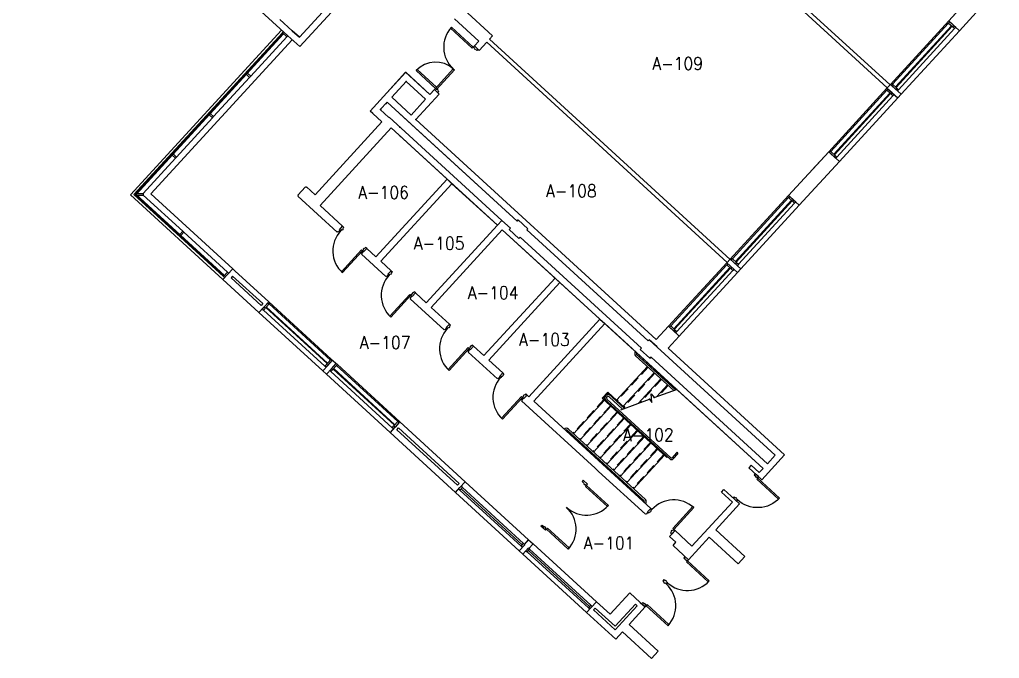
# Model space of a CAD drawing. Header units: inches. Extents: x -2 to 15026, y -1056 to 7065.
# Drawn here: x 0 to 1191, y -1056 to -279 of the extents above; entities that cross this region are included whole.
import ezdxf
from ezdxf.enums import TextEntityAlignment as Align

# ---------------------------------------------------------------- set-up
doc = ezdxf.new("R2010")
doc.units = ezdxf.units.IN
doc.header["$LTSCALE"] = 48
doc.header["$MEASUREMENT"] = 0
doc.linetypes.add('HIDDEN', pattern=[0.375, 0.25, -0.125])
doc.layers.get('0').update_dxf_attribs({"linetype": 'CONTINUOUS'})
for name, color, linetype in [('A-DOOR', 5, 'CONTINUOUS'), ('A-FLOR-STRS', 4, 'CONTINUOUS'), ('A-GLAZ', 1, 'CONTINUOUS'), ('A-GLAZ-DETL', 5, 'CONTINUOUS'), ('A-WALL', 7, 'CONTINUOUS'), ('A-WALL-SILL', 3, 'CONTINUOUS'), ('SP-RMNO', 7, 'CONTINUOUS'), ('SP-ROOM', 7, 'CONTINUOUS'), ('SP-ROOMF', 7, 'CONTINUOUS')]:
    doc.layers.add(name, color=color, linetype=linetype)
doc.styles.add('ROMANS', font='ROMANS', dxfattribs={"width": 0.78})

# ---------------------------------------------------------------- blocks, each defined once
blk = doc.blocks.new('BRKSYM')
at = {"layer": 'A-FLOR-STRS', "color": 3, "linetype": 'Continuous'}
blk.add_lwpolyline([(0, 0), (0.04825, -0.192625), (0.16275, 0.235), (0.247125, 0)], dxfattribs=at)
for p in [(0, 0), (0.247125, 0)]:
    blk.add_point(p, dxfattribs=at)
blk = doc.blocks.new('FMGRM1')
at = {"style": 'ROMANS', "width": 0.9}
for tag, p in [('DATA1', (0, -0.284)), ('DATA2', (0, -0.443)), ('DATA3', (0, -0.602)), ('DATA4', (0, -0.762)), ('DATA5', (0, -0.921))]:
    blk.add_attdef(tag, text='', height=0.117, dxfattribs=at).set_placement(p, align=Align.CENTER)
at = {"layer": 'SP-RMNO', "style": 'ROMANS', "width": 0.9}
blk.add_attdef('RMNUMB', text='', height=0.16, dxfattribs=at).set_placement((0, 0), align=Align.MIDDLE)

msp = doc.modelspace()

# ---------------------------------------------------------------- linework, layer by layer
at = {"layer": 'A-DOOR', "linetype": 'Continuous'}
for p, q in [((523.8, -289.7), (525, -288.5)), ((550.3, -314.1), (523.8, -289.7)), ((525, -288.5), (551.5, -312.8)), ((551.5, -312.8), (550.3, -314.1)), ((551.5, -312.8), (552.9, -311.3)), ((552.9, -314.1), (551.5, -312.8)), ((552.5, -314.5), (552.9, -314.1)), ((553.9, -315.8), (552.5, -314.5)), ((552.9, -311.3), (557.1, -315.2)), ((554.3, -315.4), (553.9, -315.8)), ((555.8, -316.7), (554.3, -315.4)), ((557.1, -315.2), (555.8, -316.7)), ((482, -341.3), (483.2, -340)), ((505.6, -362.9), (482, -341.3)), ((483.2, -340), (506.8, -361.6)), ((505.6, -362.9), (527.2, -339.3)), ((528.5, -340.5), (506.9, -364.1)), ((527.2, -339.3), (528.5, -340.5)), ((505.6, -362.9), (504.2, -364.4)), ((504.2, -364.4), (508.5, -368.3)), ((506.8, -361.6), (505.6, -362.9)), ((506.9, -364.1), (505.6, -362.9)), ((507, -364.2), (505.6, -362.9)), ((507.4, -363.8), (507, -364.2)), ((508.8, -365), (507.4, -363.8)), ((508.4, -365.5), (508.8, -365)), ((509.8, -366.8), (508.4, -365.5)), ((508.5, -368.3), (509.8, -366.8)), ((388.7, -534.9), (392.6, -530.7)), ((390.2, -536.3), (388.7, -534.9)), ((391.5, -534.8), (390.2, -536.3)), ((392, -535.3), (391.5, -534.8)), ((393.3, -533.9), (392, -535.3)), ((392.6, -530.7), (394.1, -532)), ((394.1, -532), (392.8, -533.5)), ((392.8, -533.5), (393.3, -533.9)), ((391.2, -586), (415.5, -559.4)), ((415.5, -559.4), (416.8, -560.6)), ((418.1, -559.2), (416.8, -560.6)), ((418.9, -557.4), (417.6, -558.7)), ((417.6, -558.7), (418.1, -559.2)), ((418.2, -561.9), (422.1, -557.7)), ((419.3, -557.8), (418.9, -557.4)), ((420.6, -556.4), (419.3, -557.8)), ((422.1, -557.7), (420.6, -556.4)), ((416.8, -560.6), (392.4, -587.1)), ((416.8, -560.6), (418.2, -561.9)), ((392.4, -587.1), (391.2, -586)), ((447.7, -589), (451.6, -584.7)), ((449.2, -590.3), (447.7, -589)), ((450.5, -588.9), (449.2, -590.3)), ((451, -589.3), (450.5, -588.9)), ((452.2, -587.9), (451, -589.3)), ((451.6, -584.7), (453.1, -586.1)), ((453.1, -586.1), (451.8, -587.5)), ((451.8, -587.5), (452.2, -587.9)), ((450.1, -640), (474.5, -613.5)), ((475.7, -614.6), (451.4, -641.2)), ((474.5, -613.5), (475.7, -614.6)), ((477.1, -613.2), (475.7, -614.6)), ((475.7, -614.6), (477.2, -616)), ((477.9, -611.4), (476.6, -612.8)), ((476.6, -612.8), (477.1, -613.2)), ((477.2, -616), (481.1, -611.8)), ((478.3, -611.8), (477.9, -611.4)), ((479.6, -610.4), (478.3, -611.8)), ((481.1, -611.8), (479.6, -610.4)), ((451.4, -641.2), (450.1, -640)), ((518.5, -653.8), (522.4, -649.6)), ((520, -655.2), (518.5, -653.8)), ((521.3, -653.7), (520, -655.2)), ((521.8, -654.2), (521.3, -653.7)), ((523, -652.8), (521.8, -654.2)), ((522.4, -649.6), (523.9, -650.9)), ((523.9, -650.9), (522.6, -652.4)), ((522.6, -652.4), (523, -652.8)), ((520.9, -704.9), (545.2, -678.3)), ((545.2, -678.3), (546.5, -679.5)), ((547.8, -678.1), (546.5, -679.5)), ((548.6, -676.3), (547.4, -677.6)), ((547.4, -677.6), (547.8, -678.1)), ((548, -680.8), (551.9, -676.6)), ((549.1, -676.7), (548.6, -676.3)), ((550.4, -675.3), (549.1, -676.7)), ((551.9, -676.6), (550.4, -675.3)), ((546.5, -679.5), (522.2, -706)), ((546.5, -679.5), (548, -680.8)), ((522.2, -706), (520.9, -704.9)), ((583.4, -713.3), (587.3, -709)), ((584.9, -714.6), (583.4, -713.3)), ((586.2, -713.2), (584.9, -714.6)), ((586.6, -713.6), (586.2, -713.2)), ((587.9, -712.2), (586.6, -713.6)), ((587.3, -709), (588.7, -710.4)), ((588.7, -710.4), (587.4, -711.8)), ((587.4, -711.8), (587.9, -712.2)), ((585.8, -764.3), (610.1, -737.8)), ((610.1, -737.8), (611.4, -738.9)), ((612.7, -737.5), (611.4, -738.9)), ((613.5, -735.7), (612.3, -737.1)), ((612.3, -737.1), (612.7, -737.5)), ((612.9, -740.3), (616.8, -736.1)), ((614, -736.1), (613.5, -735.7)), ((615.3, -734.7), (614, -736.1)), ((616.8, -736.1), (615.3, -734.7)), ((611.4, -738.9), (587.1, -765.5)), ((611.4, -738.9), (612.9, -740.3)), ((587.1, -765.5), (585.8, -764.3)), ((894.3, -831.7), (892.9, -833.2)), ((892.9, -833.2), (894.4, -834.5)), ((898.5, -835.6), (894.3, -831.7)), ((685.1, -839.7), (683.8, -841.2)), ((683.8, -841.2), (686.3, -843.5)), ((690.5, -844.6), (685.1, -839.7)), ((686.3, -843.5), (685.9, -843.9)), ((685.9, -843.9), (687.3, -845.2)), ((687.3, -845.2), (687.7, -844.7)), ((687.7, -844.7), (689.1, -846.1)), ((689.1, -846.1), (690.5, -844.6)), ((894.4, -834.5), (894, -834.9)), ((894, -834.9), (895.3, -836.2)), ((895.3, -836.2), (895.8, -835.7)), ((895.8, -835.7), (897.2, -837)), ((896, -838.3), (897.2, -837)), ((922.5, -862.6), (896, -838.3)), ((897.2, -837), (898.5, -835.6)), ((897.2, -837), (923.7, -861.4)), ((689.1, -846.1), (687.9, -847.3)), ((687.9, -847.3), (714.5, -871.7)), ((715.7, -870.4), (689.1, -846.1)), ((867.3, -861.2), (868.6, -859.7)), ((871.5, -865.1), (867.3, -861.2)), ((868.6, -859.7), (870.1, -861)), ((870.1, -861), (870.5, -860.5)), ((870.5, -860.5), (871.9, -861.8)), ((871.9, -861.8), (871.4, -862.3)), ((871.4, -862.3), (872.9, -863.6)), ((872.9, -863.6), (871.5, -865.1)), ((923.7, -861.4), (922.5, -862.6)), ((714.5, -871.7), (715.7, -870.4)), ((767.2, -873.9), (763.3, -878.1)), ((763.3, -878.1), (764.8, -879.5)), ((764.8, -879.5), (766.1, -878)), ((766.1, -878), (766.5, -878.5)), ((766.5, -878.5), (767.8, -877.1)), ((768.6, -875.2), (767.2, -873.9)), ((767.3, -876.7), (768.6, -875.2)), ((767.8, -877.1), (767.3, -876.7)), ((818.2, -871.8), (793.9, -898.4)), ((795.2, -899.6), (819.5, -873)), ((819.5, -873), (818.2, -871.8)), ((633.8, -895.7), (635.1, -894.2)), ((639.1, -900.6), (633.8, -895.7)), ((635.1, -894.2), (637.7, -896.5)), ((637.7, -896.5), (638.1, -896.1)), ((638.1, -896.1), (639.5, -897.3)), ((639.5, -897.3), (639, -897.8)), ((639, -897.8), (640.5, -899.1)), ((640.5, -899.1), (639.1, -900.6)), ((641.7, -897.8), (640.5, -899.1)), ((640.5, -899.1), (667, -923.4)), ((668.2, -922.1), (641.7, -897.8)), ((791.3, -903.8), (792.6, -902.4)), ((792.8, -905.1), (791.3, -903.8)), ((792.1, -901.9), (793.4, -900.6)), ((792.6, -902.4), (792.1, -901.9)), ((796.7, -900.9), (792.8, -905.1)), ((793.4, -900.6), (793.9, -901)), ((793.9, -898.4), (795.2, -899.6)), ((793.9, -901), (795.2, -899.6)), ((795.2, -899.6), (796.7, -900.9)), ((667, -923.4), (668.2, -922.1)), ((808.8, -932.4), (807.5, -933.9)), ((807.5, -933.9), (808.9, -935.2)), ((808.9, -935.2), (808.5, -935.7)), ((808.5, -935.7), (809.9, -936.9)), ((813.1, -936.3), (808.8, -932.4)), ((809.9, -936.9), (810.3, -936.5)), ((810.3, -936.5), (811.7, -937.8)), ((811.7, -937.8), (810.5, -939.1)), ((810.5, -939.1), (837.1, -963.4)), ((811.7, -937.8), (813.1, -936.3)), ((838.3, -962.1), (811.7, -937.8)), ((783.2, -960.4), (781.8, -961.9)), ((781.8, -961.9), (783.2, -963.2)), ((783.2, -963.2), (782.8, -963.7)), ((782.8, -963.7), (784.2, -964.9)), ((783.2, -960.4), (784.6, -961.7)), ((784.2, -964.9), (784.6, -964.5)), ((784.6, -961.7), (785, -961.3)), ((784.6, -964.5), (786, -965.8)), ((785, -961.3), (786.4, -962.5)), ((786.4, -962.5), (786, -963)), ((786, -963), (787.4, -964.3)), ((786, -965.8), (787.4, -964.3)), ((837.1, -963.4), (838.3, -962.1)), ((756.1, -989.9), (757.5, -988.4)), ((757.5, -988.4), (758.9, -989.7)), ((760.4, -993.8), (756.1, -989.9)), ((758.9, -989.7), (759.3, -989.3)), ((759.3, -989.3), (760.7, -990.5)), ((760.7, -990.5), (760.3, -991)), ((760.3, -991), (761.7, -992.3)), ((761.7, -992.3), (760.4, -993.8)), ((762.9, -991), (761.7, -992.3)), ((761.7, -992.3), (788.3, -1016.6)), ((789.4, -1015.3), (762.9, -991)), ((788.3, -1016.6), (789.4, -1015.3))]:
    msp.add_line(p, q, dxfattribs=at)
for centre, radius, start, end in [((551.5, -312.8), 36, 137.5, 227.5), ((505.6, -362.9), 32, 47.5, 137.5), ((689.1, -846.1), 36, 227.5, 317.5), ((640.5, -899.1), 36, 317.5, 47.5), ((811.7, -937.8), 36, 227.5, 317.5), ((761.7, -992.3), 36, 317.5, 47.5)]:
    msp.add_arc(centre, radius, start, end, dxfattribs=at)
for centre, start_param, end_param in [((416.8, -560.6), 0.043633, 1.61443), ((475.7, -614.6), 0.043633, 1.61443), ((546.5, -679.5), 0.043633, 1.61443), ((611.4, -738.9), 0.043633, 1.61443), ((795.2, -899.6), -1.527163, 0.043633)]:
    msp.add_ellipse(centre, major_axis=(-25.5, 25.5), ratio=1, start_param=start_param, end_param=end_param, dxfattribs=at)
at = {"layer": 'A-DOOR', "linetype": 'Continuous', "extrusion": (0, 0, -1)}
msp.add_ellipse((897.2, -837), major_axis=(-25.5, 25.5), ratio=1, start_param=3.097959, end_param=4.668756, dxfattribs=at)
at = {"layer": 'A-DOOR', "linetype": 'Continuous'}
msp.add_point((787, -964), dxfattribs=at)
at = {"layer": 'A-FLOR-STRS', "linetype": 'Continuous'}
for p, q in [((795.1, -730.6), (748.8, -688.2)), ((797.2, -729.8), (750.1, -686.7)), ((763.2, -701.4), (725.7, -742.3)), ((765.5, -698.8), (764.5, -699.9)), ((771.3, -708.8), (733.8, -749.7)), ((773.6, -706.2), (772.6, -707.3)), ((781.8, -713.6), (780.7, -714.7)), ((779.4, -716.2), (751.9, -746.3)), ((787.5, -723.6), (774.2, -738.2)), ((789.9, -721.1), (788.9, -722.2)), ((708.2, -739.9), (715, -732.5)), ((709.6, -739.8), (715.1, -733.9)), ((736.2, -751.9), (715, -732.5)), ((735.2, -752.3), (715.1, -733.9)), ((733, -753.1), (716.6, -738.1)), ((771.4, -739.2), (799.8, -728.9)), ((710.8, -742.2), (673.3, -783.1)), ((718.9, -749.6), (681.4, -790.6)), ((708.2, -739.9), (786.8, -811.8)), ((709.6, -739.8), (790.4, -813.8)), ((713.9, -741), (791.7, -812.3)), ((730.9, -753.9), (765.8, -741.2)), ((727, -757.1), (689.5, -798)), ((735.1, -764.5), (697.6, -805.4)), ((743.3, -771.9), (705.8, -812.9)), ((665.7, -778.9), (759.3, -864.7)), ((667.1, -777.4), (760.7, -863.2)), ((672, -784.6), (671, -785.7)), ((751.4, -779.4), (713.9, -820.3)), ((680.1, -792), (679.1, -793.1)), ((759.5, -786.8), (722, -827.7)), ((767.6, -794.2), (730.1, -835.2)), ((688.2, -799.5), (687.2, -800.6)), ((696.3, -806.9), (695.3, -808)), ((775.7, -801.7), (738.2, -842.6)), ((783.8, -809.1), (746.3, -850)), ((798.5, -806.3), (793.1, -812.2)), ((800, -807.7), (794.6, -813.6)), ((704.4, -814.3), (703.4, -815.4)), ((712.5, -821.8), (711.5, -822.9)), ((787.4, -811.1), (786.8, -811.8)), ((720.6, -829.2), (719.6, -830.3)), ((728.7, -836.6), (727.7, -837.7)), ((736.8, -844.1), (735.8, -845.2)), ((745, -851.5), (743.9, -852.6))]:
    msp.add_line(p, q, dxfattribs=at)
at = {"layer": 'A-FLOR-STRS', "linetype": 'HIDDEN'}
for p, q in [((763.9, -702), (726.4, -742.9)), ((766.3, -699.5), (765.3, -700.6)), ((772, -709.5), (734.5, -750.4)), ((774.4, -706.9), (773.4, -708)), ((782.5, -714.3), (781.5, -715.4)), ((780.1, -716.9), (753.9, -745.5)), ((788.2, -724.3), (776.2, -737.4)), ((790.6, -721.7), (789.6, -722.9)), ((710.1, -741.5), (672.6, -782.5)), ((718.2, -749), (680.7, -789.9)), ((726.3, -756.4), (688.8, -797.3)), ((734.4, -763.8), (696.9, -804.8)), ((742.5, -771.3), (705, -812.2)), ((671.2, -783.9), (670.2, -785)), ((750.6, -778.7), (713.1, -819.6)), ((679.3, -791.4), (678.3, -792.5)), ((758.7, -786.1), (721.2, -827)), ((766.8, -793.6), (729.4, -834.5)), ((687.4, -798.8), (686.4, -799.9)), ((695.6, -806.2), (694.5, -807.3)), ((775, -801), (737.5, -841.9)), ((783.1, -808.4), (745.6, -849.3)), ((703.7, -813.7), (702.7, -814.8)), ((711.8, -821.1), (710.8, -822.2)), ((719.9, -828.5), (718.9, -829.6)), ((728, -836), (727, -837.1)), ((736.1, -843.4), (735.1, -844.5)), ((744.2, -850.8), (743.2, -851.9))]:
    msp.add_line(p, q, dxfattribs=at)
at = {"layer": 'A-FLOR-STRS', "linetype": 'Continuous'}
for centre, radius, start, end in [((751.2, -685.6), 3.5, 137.5, 227.5015), ((751.2, -685.6), 1.5, 137.5, 227.5023), ((715.3, -739.5), 4, 47.5, 227.5), ((715.3, -739.5), 2, 47.5, 227.5), ((664.7, -780), 3.5, 47.4991, 137.5), ((664.7, -780), 1.5, 47.498, 137.5), ((799.3, -807), 1, 317.5, 137.5022), ((792.4, -811.6), 3, 227.5028, 317.5012), ((792.4, -811.6), 1, 227.5, 317.5), ((758.3, -865.8), 1.5, 317.5, 47.5), ((758.3, -865.8), 3.5, 317.5, 47.5009)]:
    msp.add_arc(centre, radius, start, end, dxfattribs=at)
at = {"layer": 'A-GLAZ', "linetype": 'Continuous'}
for p, q in [((1061, -357.8), (1129.2, -283.4)), ((319.4, -295.4), (139, -492.2)), ((320.1, -296), (140.4, -492.1)), ((320.8, -296.7), (141.8, -492.1)), ((1132.9, -286.7), (1064.7, -361.2)), ((1133.7, -287.4), (1065.4, -361.9)), ((1068.4, -364.6), (1136.6, -290.1)), ((324.7, -300.3), (281, -348)), ((279.6, -349.5), (235.9, -397.2)), ((986, -439.7), (1054.3, -365.2)), ((1057.9, -368.6), (989.7, -443)), ((1058.7, -369.2), (990.4, -443.7)), ((993.4, -446.4), (1061.6, -371.9)), ((234.5, -398.7), (190.8, -446.4)), ((189.4, -447.9), (150.2, -490.7)), ((247.7, -591.9), (139, -492.2)), ((248.4, -591.1), (140.4, -492.1)), ((249.1, -590.4), (141.8, -492.1)), ((198.3, -536.7), (150.3, -492.7)), ((866.4, -570.2), (934.7, -495.7)), ((938.4, -499.1), (870.1, -573.5)), ((939.1, -499.7), (870.9, -574.2)), ((873.8, -576.9), (942.1, -502.4)), ((252.6, -586.5), (199.7, -538)), ((791.5, -652), (859.7, -577.5)), ((863.4, -580.9), (795.1, -655.4)), ((864.1, -581.6), (795.9, -656)), ((798.8, -658.7), (867.1, -584.3)), ((373.8, -697.8), (299.3, -629.6)), ((374.4, -697.1), (300, -628.9)), ((377.8, -693.4), (303.3, -625.2)), ((371.1, -700.8), (296.6, -632.6)), ((459.7, -768.4), (385.2, -700.2)), ((452.9, -775.8), (378.4, -707.5)), ((455.6, -772.8), (381.1, -704.6)), ((456.3, -772.1), (381.8, -703.9)), ((609.6, -920), (535.1, -851.8)), ((536.6, -850.1), (611.1, -918.4)), ((612.6, -916.7), (538.2, -848.5)), ((617, -926.8), (691.4, -995)), ((618.5, -925.1), (692.9, -993.4)), ((620, -923.5), (694.5, -991.7))]:
    msp.add_line(p, q, dxfattribs=at)
at = {"layer": 'A-GLAZ-DETL', "linetype": 'Continuous'}
for p, q in [((1130.6, -281.9), (1129.2, -283.4)), ((1129.2, -283.4), (1134.4, -288.1)), ((1135.8, -286.6), (1130.6, -281.9)), ((319.4, -295.4), (320.7, -293.9)), ((324.7, -300.3), (319.4, -295.4)), ((1134.4, -288.1), (1135.8, -286.6)), ((1134.4, -288.1), (1135.8, -286.6)), ((1136.6, -290.1), (1134.4, -288.1)), ((1135.8, -286.6), (1138, -288.6)), ((1138, -288.6), (1136.6, -290.1)), ((324.7, -300.3), (326.1, -298.8)), ((275.7, -344.5), (276.4, -345.2)), ((277.1, -344.4), (281, -348)), ((275.7, -345.9), (279.6, -349.5)), ((279.6, -349.5), (281, -348)), ((1055.6, -363.7), (1054.3, -365.2)), ((1054.3, -365.2), (1059.4, -369.9)), ((1060.8, -368.4), (1055.6, -363.7)), ((1059.4, -369.9), (1060.8, -368.4)), ((1059.4, -369.9), (1060.8, -368.4)), ((1061, -357.8), (1059.7, -359.3)), ((1059.7, -359.3), (1064.8, -364)), ((1060.8, -368.4), (1063, -370.5)), ((1066.2, -362.5), (1061, -357.8)), ((1064.8, -364), (1066.2, -362.5)), ((1064.8, -364), (1066.2, -362.5)), ((1067, -366), (1064.8, -364)), ((1066.2, -362.5), (1068.4, -364.6)), ((1068.4, -364.6), (1067, -366)), ((1061.6, -371.9), (1059.4, -369.9)), ((1063, -370.5), (1061.6, -371.9)), ((230.6, -393.7), (231.3, -394.4)), ((230.6, -395.1), (234.5, -398.7)), ((232, -393.7), (235.9, -397.2)), ((234.5, -398.7), (235.9, -397.2)), ((986, -439.7), (984.7, -441.1)), ((991.2, -444.4), (986, -439.7)), ((185.5, -442.9), (186.2, -443.6)), ((185.6, -444.3), (189.4, -447.9)), ((186.9, -442.9), (190.8, -446.4)), ((189.4, -447.9), (190.8, -446.4)), ((992, -447.9), (984.7, -441.1)), ((984.7, -441.1), (988.4, -444.5)), ((989.8, -445.9), (991.2, -444.4)), ((989.8, -445.9), (991.2, -444.4)), ((991.2, -444.4), (993.4, -446.4)), ((993.4, -446.4), (992, -447.9)), ((141.8, -492.1), (140.4, -492.1)), ((142.8, -491), (150.2, -490.7)), ((142.9, -493), (150.3, -492.7)), ((150.2, -490.7), (150.3, -492.7)), ((936, -494.2), (934.7, -495.7)), ((936, -494.2), (934.7, -495.7)), ((934.7, -495.7), (939.8, -500.4)), ((934.7, -495.7), (939.8, -500.4)), ((941.2, -498.9), (936, -494.2)), ((941.2, -498.9), (936, -494.2)), ((939.8, -500.4), (941.2, -498.9)), ((939.8, -500.4), (941.2, -498.9)), ((939.8, -500.4), (941.2, -498.9)), ((939.8, -500.4), (941.2, -498.9)), ((941.2, -498.9), (943.4, -501)), ((941.2, -498.9), (943.4, -501)), ((942.1, -502.4), (939.8, -500.4)), ((942.1, -502.4), (939.8, -500.4)), ((943.4, -501), (942.1, -502.4)), ((943.4, -501), (942.1, -502.4)), ((194.7, -540.6), (198.3, -536.7)), ((194.8, -542), (195.4, -541.2)), ((196.2, -541.9), (199.7, -538)), ((198.3, -536.7), (199.7, -538)), ((866.4, -570.2), (865.1, -571.6)), ((871.6, -574.9), (866.4, -570.2)), ((861, -576.1), (859.7, -577.5)), ((859.7, -577.5), (864.8, -582.3)), ((864.8, -582.3), (866.2, -580.8)), ((864.8, -582.3), (866.2, -580.8)), ((867.1, -584.3), (864.8, -582.3)), ((868.4, -582.8), (867.1, -584.3)), ((870.3, -576.4), (871.6, -574.9)), ((870.3, -576.4), (871.6, -574.9)), ((871.6, -574.9), (873.8, -576.9)), ((873.8, -576.9), (872.5, -578.4)), ((247.7, -591.9), (252.6, -586.5)), ((247.7, -591.9), (249.2, -593.2)), ((252.6, -586.5), (254, -587.9)), ((295.1, -631.2), (301.9, -623.8)), ((296.6, -632.6), (295.1, -631.2)), ((303.3, -625.2), (296.6, -632.6)), ((297.1, -629), (298.6, -630.3)), ((301.9, -623.8), (303.3, -625.2)), ((791.5, -652), (790.1, -653.5)), ((790.1, -653.5), (795.3, -658.2)), ((796.6, -656.7), (791.5, -652)), ((795.3, -658.2), (796.6, -656.7)), ((795.3, -658.2), (796.6, -656.7)), ((797.5, -660.2), (795.3, -658.2)), ((796.6, -656.7), (798.8, -658.7)), ((798.8, -658.7), (797.5, -660.2)), ((371.1, -700.8), (378.9, -692.2)), ((372.5, -702.1), (371.1, -700.8)), ((373.1, -698.6), (374.5, -699.9)), ((386.3, -699), (378.4, -707.5)), ((378.4, -707.5), (376.9, -706.2)), ((379, -704), (380.4, -705.3)), ((454.9, -773.6), (456.4, -774.9)), ((454.4, -777.1), (452.9, -775.8)), ((535.1, -851.8), (533.6, -850.5)), ((535.1, -851.8), (538.2, -848.5)), ((538.2, -848.5), (536.7, -847.1)), ((609.6, -920), (612.6, -916.7)), ((612.6, -916.7), (614.1, -918.1)), ((609.6, -920), (611, -921.5)), ((615.5, -925.5), (617, -926.8)), ((617, -926.8), (620, -923.5)), ((618.5, -922.1), (620, -923.5)), ((694.5, -991.7), (691.4, -995)), ((691.4, -995), (692.9, -996.4)), ((694.5, -991.7), (695.9, -993.1))]:
    msp.add_line(p, q, dxfattribs=at)
for points in [[(452.9, -775.8), (454.9, -773.6), (459.6, -768.4)], [(459.6, -768.4), (461.1, -769.7), (456.4, -774.9), (454.4, -777.1)]]:
    msp.add_lwpolyline(points, dxfattribs=at)
at = {"layer": 'A-WALL', "linetype": 'Continuous'}
for p, q in [((326.1, -298.8), (0, 0)), ((762.5, -94.5), (1054.7, -362.2)), ((765.9, -90.8), (1058.1, -358.6)), ((1129.4, -280.8), (1178, -227.7)), ((1142.4, -292.7), (1191, -239.6)), ((1129.4, -280.8), (1150.3, -257.9)), ((340.1, -300.8), (372.6, -265.4)), ((340.1, -300.8), (372.6, -265.4)), ((340.6, -312.1), (383.9, -264.9)), ((383.9, -264.9), (340.6, -312.1)), ((575, -299.1), (539.6, -266.6)), ((575, -299.1), (539.6, -266.6)), ((331.5, -292.9), (316.5, -279.2)), ((558.3, -305.4), (528.8, -278.4)), ((528.8, -278.4), (558.3, -305.4)), ((1129.4, -280.8), (1134.3, -285.3)), ((1130.6, -281.9), (1142.4, -292.7)), ((340.1, -300.8), (331.5, -292.9)), ((331.5, -292.9), (340.1, -300.8)), ((340.6, -312.1), (326.1, -298.8)), ((340.6, -312.1), (326.1, -298.8)), ((552.9, -311.3), (558.3, -305.4)), ((558.3, -305.4), (552.9, -311.3)), ((567.9, -306.8), (558.8, -316.8)), ((558.8, -316.8), (567.9, -306.8)), ((567.9, -306.8), (860.2, -574.6)), ((575, -299.1), (571.3, -303.1)), ((571.3, -303.1), (575, -299.1)), ((571.3, -303.1), (863.6, -570.9)), ((558.8, -316.8), (552.9, -311.3)), ((552.9, -311.3), (558.8, -316.8)), ((469.3, -343.2), (446.4, -368.4)), ((469.4, -343.3), (446.4, -368.4)), ((446.4, -368.4), (469.4, -343.3)), ((498.8, -370.3), (469.3, -343.2)), ((469.4, -343.3), (498.8, -370.3)), ((469.4, -343.3), (498.8, -370.3)), ((452.3, -373.8), (469.9, -354.5)), ((469.9, -354.5), (452.3, -373.8)), ((452.3, -373.8), (469.9, -354.5)), ((469.9, -354.5), (493.5, -376.2)), ((493.5, -376.2), (469.9, -354.5)), ((469.9, -354.5), (493.5, -376.2)), ((426.1, -390.5), (446.4, -368.4)), ((426.1, -390.5), (446.4, -368.4)), ((426.1, -390.5), (446.4, -368.4)), ((498.8, -370.3), (504.2, -364.4)), ((504.3, -364.4), (510.2, -369.8)), ((504.3, -364.4), (510.2, -369.8)), ((1054.4, -362.6), (1058.5, -358.2)), ((1054.4, -362.6), (1067.4, -374.5)), ((1071.5, -370.1), (1058.5, -358.2)), ((438.5, -388.8), (446.9, -379.7)), ((446.9, -379.7), (438.5, -388.8)), ((446.9, -379.7), (438.5, -388.8)), ((604.7, -524.3), (446.9, -379.7)), ((476.4, -406.7), (446.9, -379.7)), ((476.4, -406.7), (446.9, -379.7)), ((476, -395.5), (452.3, -373.8)), ((452.3, -373.8), (475.9, -395.4)), ((452.3, -373.8), (476, -395.5)), ((475.9, -395.4), (493.5, -376.2)), ((481.7, -400.9), (510.2, -369.8)), ((510.2, -369.8), (481.7, -400.9)), ((1067.4, -374.5), (1071.5, -370.1)), ((429.4, -393.4), (426.1, -390.5)), ((429.4, -393.4), (426.1, -390.5)), ((429.4, -393.4), (426.1, -390.5)), ((438.5, -388.8), (448.9, -398.3)), ((438.5, -388.8), (448.9, -398.3)), ((438.5, -388.8), (448.9, -398.3)), ((440.4, -403.6), (359.1, -492.3)), ((440.4, -403.6), (429.4, -393.4)), ((448.9, -398.3), (449.1, -398)), ((448.9, -398.3), (448.9, -398.3)), ((448.9, -398.3), (448.9, -398.3)), ((586.3, -523.6), (449.1, -398)), ((449.1, -398), (586.3, -523.6)), ((481.7, -400.9), (774, -668.6)), ((451.6, -411.1), (365.2, -505.5)), ((519.7, -473.5), (451.6, -411.1)), ((580.9, -529.5), (451.6, -411.1)), ((604.7, -524.3), (476.4, -406.7)), ((934.8, -493.1), (983.5, -440)), ((962.5, -462.9), (983.5, -440)), ((983.5, -440), (988.4, -444.5)), ((947.8, -505), (996.5, -451.9)), ((996.5, -451.9), (988.4, -444.5)), ((519.7, -473.5), (433.2, -567.8)), ((519.7, -473.5), (433.2, -567.8)), ((525.6, -478.9), (519.7, -473.5)), ((347.5, -482.7), (338.3, -492.9)), ((348.1, -483.3), (347.5, -482.7)), ((348.6, -482.7), (348.1, -483.3)), ((359.1, -492.3), (348.6, -482.7)), ((525.6, -478.9), (439.1, -573.2)), ((439.1, -573.2), (525.6, -478.9)), ((580.9, -529.5), (525.6, -478.9)), ((338.8, -493.4), (338.3, -492.9)), ((338.8, -493.4), (338.3, -493.9)), ((386.1, -537.8), (338.3, -493.9)), ((934.8, -493.1), (939.7, -497.6)), ((939.7, -497.6), (947.8, -505)), ((365.2, -505.5), (392.6, -530.7)), ((586.3, -523.6), (580.9, -529.5)), ((596.6, -533.1), (586.3, -523.6)), ((586.3, -523.6), (596.6, -533.1)), ((604.7, -524.3), (606, -522.8)), ((606, -522.8), (604.7, -524.3)), ((617.8, -533.6), (606, -522.8)), ((617.8, -533.6), (606, -522.8)), ((389.3, -535.4), (387.2, -537.7)), ((392.6, -530.7), (392.6, -530.7)), ((392.6, -530.7), (392.6, -530.7)), ((494.4, -623.9), (580.9, -529.5)), ((586.7, -534.9), (500.3, -629.3)), ((586.7, -534.9), (500.3, -629.3)), ((650.9, -593.7), (586.7, -534.9)), ((903.8, -825.4), (586.7, -534.9)), ((596.6, -533.1), (595.2, -534.6)), ((596.6, -533.1), (595.2, -534.6)), ((607, -545.4), (595.2, -534.6)), ((595.2, -534.6), (607, -545.4)), ((616.5, -535.1), (617.8, -533.6)), ((616.5, -535.1), (617.8, -533.6)), ((763.9, -670.2), (616.5, -535.1)), ((763.9, -670.2), (616.5, -535.1)), ((386.6, -537.2), (386.1, -537.8)), ((387.2, -537.7), (386.6, -537.2)), ((608.4, -543.9), (607, -545.4)), ((607, -545.4), (608.4, -543.9)), ((755.8, -679), (608.4, -543.9)), ((608.4, -543.9), (755.8, -679)), ((433.2, -567.8), (422.1, -557.7)), ((433.2, -567.8), (422.1, -557.7)), ((422.1, -557.7), (422.1, -557.7)), ((417.7, -561.4), (415.6, -563.7)), ((416.1, -564.2), (415.6, -563.7)), ((416.1, -564.2), (415.6, -564.8)), ((445.1, -591.8), (415.6, -564.8)), ((859.8, -575), (863.9, -570.5)), ((863.9, -570.5), (876.9, -582.4)), ((259.1, -582.4), (252.6, -589.5)), ((261.7, -584.8), (259.1, -582.4)), ((451.6, -584.7), (439.1, -573.2)), ((451.6, -584.7), (439.1, -573.2)), ((872.8, -586.9), (859.8, -575)), ((876.9, -582.4), (872.8, -586.9)), ((247.2, -595.4), (252.6, -589.5)), ((291, -635.6), (247.2, -595.4)), ((259, -591.4), (257, -593.6)), ((293.5, -627), (257, -593.6)), ((295.5, -624.8), (259, -591.4)), ((303, -622.6), (261.7, -584.8)), ((445.6, -591.3), (445.1, -591.8)), ((446.2, -591.8), (445.6, -591.3)), ((448.3, -589.5), (446.2, -591.8)), ((452.8, -585.8), (452.8, -585.8)), ((650.9, -593.7), (564.4, -688.1)), ((650.9, -593.7), (564.4, -688.1)), ((656.8, -599.1), (650.9, -593.7)), ((656.8, -599.1), (570.3, -693.5)), ((570.3, -693.5), (656.8, -599.1)), ((705.5, -643.7), (656.8, -599.1)), ((476.7, -615.5), (474.6, -617.8)), ((475.1, -618.3), (474.6, -617.8)), ((475.1, -618.3), (474.6, -618.8)), ((515.9, -656.7), (474.6, -618.8)), ((479.9, -610.7), (479.9, -610.7)), ((494.4, -623.9), (481.1, -611.8)), ((481.1, -611.8), (494.4, -623.9)), ((291, -635.6), (296.5, -629.7)), ((295.5, -624.8), (293.5, -627)), ((298.5, -627.5), (303, -622.6)), ((522.4, -649.6), (500.3, -629.3)), ((500.3, -629.3), (522.4, -649.6)), ((519.1, -654.3), (516.9, -656.6)), ((705.5, -643.7), (619, -738.1)), ((619, -738.1), (705.5, -643.7)), ((711.3, -649.1), (624.9, -743.5)), ((711.3, -649.1), (624.9, -743.5)), ((705.5, -643.7), (711.3, -649.1)), ((903.8, -825.4), (711.3, -649.1)), ((788.9, -652.3), (774, -668.6)), ((788.9, -652.3), (793.8, -656.8)), ((516.4, -656.1), (515.9, -656.7)), ((516.9, -656.6), (516.4, -656.1)), ((788.4, -679), (801.9, -664.3)), ((801.9, -664.3), (796, -658.9)), ((564.4, -688.1), (551.9, -676.6)), ((564.4, -688.1), (551.9, -676.6)), ((551.9, -676.6), (551.9, -676.6)), ((763.9, -670.2), (765.3, -668.7)), ((765.3, -668.7), (763.9, -670.2)), ((918.6, -809.2), (765.3, -668.7)), ((774.9, -677.5), (765.3, -668.7)), ((774.9, -677.5), (765.3, -668.7)), ((547.4, -680.3), (545.3, -682.6)), ((545.9, -683.2), (545.3, -682.6)), ((545.9, -683.2), (545.4, -683.7)), ((580.8, -716.1), (545.4, -683.7)), ((755.8, -679), (754.5, -680.5)), ((755.8, -679), (754.5, -680.5)), ((766.3, -691.3), (754.5, -680.5)), ((754.5, -680.5), (766.3, -691.3)), ((767.6, -689.8), (766.3, -691.3)), ((766.3, -691.3), (767.6, -689.8)), ((909.2, -819.5), (767.6, -689.8)), ((767.6, -689.8), (909.2, -819.5)), ((929.9, -808.7), (788.4, -679)), ((368.5, -706.6), (374.5, -699.9)), ((374.5, -699.9), (380.4, -693.6)), ((378.9, -692.2), (386.3, -699)), ((379, -704), (384.8, -697.6)), ((570.3, -693.5), (587.3, -709)), ((587.3, -709), (570.3, -693.5)), ((766.3, -691.3), (766.3, -691.3)), ((368.5, -706.6), (372.9, -710.6)), ((372.9, -710.6), (379, -704)), ((583.9, -713.8), (581.8, -716.1)), ((588.5, -710.1), (588.5, -710.1)), ((581.3, -715.6), (580.8, -716.1)), ((581.8, -716.1), (581.3, -715.6)), ((615.6, -735), (615.6, -735)), ((619, -738.1), (616.8, -736.1)), ((616.8, -736.1), (619, -738.1)), ((612.3, -739.8), (610.2, -742.1)), ((610.2, -742.1), (610.8, -742.6)), ((610.8, -742.6), (610.3, -743.2)), ((610.3, -743.2), (699.6, -825)), ((624.9, -743.5), (767.2, -873.9)), ((624.9, -743.5), (767.2, -873.9)), ((457.7, -773.4), (462.2, -768.6)), ((541.8, -841.5), (462.2, -768.6)), ((455.7, -775.6), (450.3, -781.5)), ((529.9, -854.5), (450.3, -781.5)), ((458.7, -778.4), (460.7, -776.1)), ((532.2, -845.7), (458.7, -778.4)), ((534.2, -843.5), (460.7, -776.1)), ((902.2, -839), (929.9, -808.7)), ((909.2, -819.5), (918.6, -809.2)), ((889.3, -821.3), (886.4, -824.4)), ((899.2, -830.4), (889.3, -821.3)), ((909.2, -819.5), (909.2, -819.5)), ((909.2, -819.5), (909.2, -819.5)), ((699.6, -825), (703.8, -828.9)), ((703.8, -828.9), (760.7, -881)), ((896.3, -833.6), (886.4, -824.4)), ((902.2, -839), (896.3, -833.6)), ((899.2, -830.4), (903.8, -825.4)), ((899.2, -830.4), (903.8, -825.4)), ((532.2, -845.7), (534.2, -843.5)), ((535.3, -848.6), (541.8, -841.5)), ((529.9, -854.5), (535.3, -848.6)), ((853.4, -854.2), (856.2, -851.1)), ((853.4, -854.2), (866.5, -866.2)), ((856.2, -851.1), (869.3, -863)), ((817.3, -919.8), (866.5, -866.2)), ((875.2, -868.5), (846.2, -900.2)), ((875.2, -868.5), (869.3, -863)), ((761.2, -880.4), (760.7, -881)), ((761.2, -880.4), (761.7, -880.9)), ((763.8, -878.6), (761.7, -880.9)), ((767.2, -873.9), (767.2, -873.9)), ((768.4, -875), (768.4, -875)), ((796.7, -900.9), (790.2, -908)), ((791.3, -906.8), (796.7, -900.9)), ((795.5, -899.8), (795.5, -899.8)), ((796.7, -900.9), (817.3, -919.8)), ((796.7, -900.9), (817.3, -919.8)), ((881.6, -932.6), (846.2, -900.2)), ((613.6, -917.7), (618.8, -912)), ((618.8, -912), (624.1, -916.9)), ((619, -922.6), (624.1, -916.9)), ((791.3, -906.8), (790.2, -908)), ((790.2, -908), (797.9, -915.1)), ((794.3, -919.1), (797.9, -915.1)), ((813.1, -936.3), (838.1, -909)), ((873.5, -941.4), (838.1, -909)), ((607.3, -925.5), (614.1, -918.1)), ((607.3, -925.5), (611.8, -929.5)), ((611.8, -929.5), (618.5, -922.1)), ((807.2, -930.9), (794.3, -919.1)), ((807.2, -930.9), (813.1, -936.3)), ((881.6, -932.6), (873.5, -941.4)), ((741.6, -976.6), (717.7, -1002.6)), ((741.6, -976.6), (754.5, -988.4)), ((694.6, -994.5), (701.1, -987.4)), ((701.1, -987.4), (717.7, -1002.6)), ((754.5, -988.4), (760.4, -993.8)), ((694.6, -994.5), (689.2, -1000.4)), ((724.6, -1032.9), (689.2, -1000.4)), ((697.7, -997.4), (699.7, -995.2)), ((697.7, -997.4), (724.1, -1021.6)), ((699.7, -995.2), (723.9, -1017.3)), ((748.5, -990.5), (723.9, -1017.3)), ((750.7, -992.5), (724.1, -1021.6)), ((760.4, -993.8), (740.8, -1015.2)), ((748.5, -990.5), (750.7, -992.5)), ((732.7, -1024), (724.6, -1032.9)), ((768.1, -1056.4), (732.7, -1024)), ((776.2, -1047.6), (740.8, -1015.2)), ((776.2, -1047.6), (768.1, -1056.4))]:
    msp.add_line(p, q, dxfattribs=at)
for p in [(469.9, -354.5), (438.6, -388.8), (439.2, -388.1), (445.6, -381.2), (481.8, -400.8), (462.4, -410.1), (462.9, -421.4)]:
    msp.add_point(p, dxfattribs=at)
at = {"layer": 'A-WALL-SILL', "linetype": 'Continuous'}
for p, q in [((1058.5, -358.2), (1129.4, -280.8)), ((318.5, -291.9), (134.7, -492.4)), ((1071.5, -370.1), (1142.4, -292.7)), ((331.5, -303.8), (159.6, -491.3)), ((983.5, -440), (1054.4, -362.6)), ((996.5, -451.9), (1067.4, -374.5)), ((247.2, -595.4), (134.7, -492.4)), ((259.1, -582.4), (159.6, -491.3)), ((934.8, -493.1), (863.9, -570.5)), ((876.9, -582.4), (947.8, -505)), ((859.8, -575), (788.9, -652.3)), ((801.9, -664.3), (872.8, -586.9)), ((378.9, -692.2), (303, -622.6)), ((368.5, -706.6), (291, -635.6)), ((386.3, -699), (462.2, -768.6)), ((372.9, -710.6), (450.3, -781.5)), ((618.8, -912), (541.8, -841.5)), ((607.3, -925.5), (529.9, -854.5)), ((624.1, -916.9), (701.1, -987.4)), ((611.8, -929.5), (689.2, -1000.4))]:
    msp.add_line(p, q, dxfattribs=at)

# ---------------------------------------------------------------- block references
at = {"layer": 'A-FLOR-STRS', "linetype": 'Continuous', "xscale": 23.9999978435655, "yscale": 23.9999978435655, "rotation": 19.9351921254091}
msp.add_blockref('BRKSYM', (765.8, -741.2), dxfattribs=at)
at = {"layer": 'SP-ROOM', "linetype": 'Continuous'}
ref = msp.add_blockref('FMGRM1', (799.9, -332.7), dxfattribs=dict(at, xscale=96, yscale=96, zscale=96))
ref.add_attrib('RMNUMB', 'A-109', dxfattribs={"layer": 'SP-RMNO', "height": 15.36, "style": 'ROMANS', "width": 0.9}).set_placement((799.9, -332.7), align=Align.MIDDLE)
ref = msp.add_blockref('FMGRM1', (670.7, -487.7), dxfattribs=dict(at, xscale=96, yscale=96, zscale=96))
ref.add_attrib('RMNUMB', 'A-108', dxfattribs={"layer": 'SP-RMNO', "height": 15.36, "style": 'ROMANS', "width": 0.9}).set_placement((670.7, -487.7), align=Align.MIDDLE)
ref = msp.add_blockref('FMGRM1', (510, -551.4), dxfattribs=dict(at, xscale=96, yscale=96, zscale=96))
ref.add_attrib('RMNUMB', 'A-105', dxfattribs={"layer": 'SP-RMNO', "height": 15.36, "style": 'ROMANS', "width": 0.9}).set_placement((510, -551.4), align=Align.MIDDLE)
at = {"layer": 'SP-ROOMF', "linetype": 'Continuous'}
ref = msp.add_blockref('FMGRM1', (442.4, -489.5), dxfattribs=dict(at, xscale=96, yscale=96, zscale=96))
ref.add_attrib('RMNUMB', 'A-106', dxfattribs={"layer": 'SP-RMNO', "height": 15.36, "style": 'ROMANS', "width": 0.9}).set_placement((442.4, -489.5), align=Align.MIDDLE)
ref = msp.add_blockref('FMGRM1', (575.6, -611.5), dxfattribs=dict(at, xscale=96, yscale=96, zscale=96))
ref.add_attrib('RMNUMB', 'A-104', dxfattribs={"layer": 'SP-RMNO', "height": 15.36, "style": 'ROMANS', "width": 0.9}).set_placement((575.6, -611.5), align=Align.MIDDLE)
ref = msp.add_blockref('FMGRM1', (444.4, -672.1), dxfattribs=dict(at, xscale=96, yscale=96, zscale=96))
ref.add_attrib('RMNUMB', 'A-107', dxfattribs={"layer": 'SP-RMNO', "height": 15.36, "style": 'ROMANS', "width": 0.9}).set_placement((444.4, -672.1), align=Align.MIDDLE)
ref = msp.add_blockref('FMGRM1', (637.9, -668.6), dxfattribs=dict(at, xscale=96, yscale=96, zscale=96))
ref.add_attrib('RMNUMB', 'A-103', dxfattribs={"layer": 'SP-RMNO', "height": 15.36, "style": 'ROMANS', "width": 0.9}).set_placement((637.9, -668.6), align=Align.MIDDLE)
ref = msp.add_blockref('FMGRM1', (764.3, -784.5), dxfattribs=dict(at, xscale=96, yscale=96, zscale=96))
ref.add_attrib('RMNUMB', 'A-102', dxfattribs={"layer": 'SP-RMNO', "height": 15.36, "style": 'ROMANS', "width": 0.9}).set_placement((764.3, -784.5), align=Align.MIDDLE)
ref = msp.add_blockref('FMGRM1', (716.5, -916), dxfattribs=dict(at, xscale=96, yscale=96, zscale=96))
ref.add_attrib('RMNUMB', 'A-101', dxfattribs={"layer": 'SP-RMNO', "height": 15.36, "style": 'ROMANS', "width": 0.9}).set_placement((716.5, -916), align=Align.MIDDLE)

doc.saveas('drawing.dxf')
